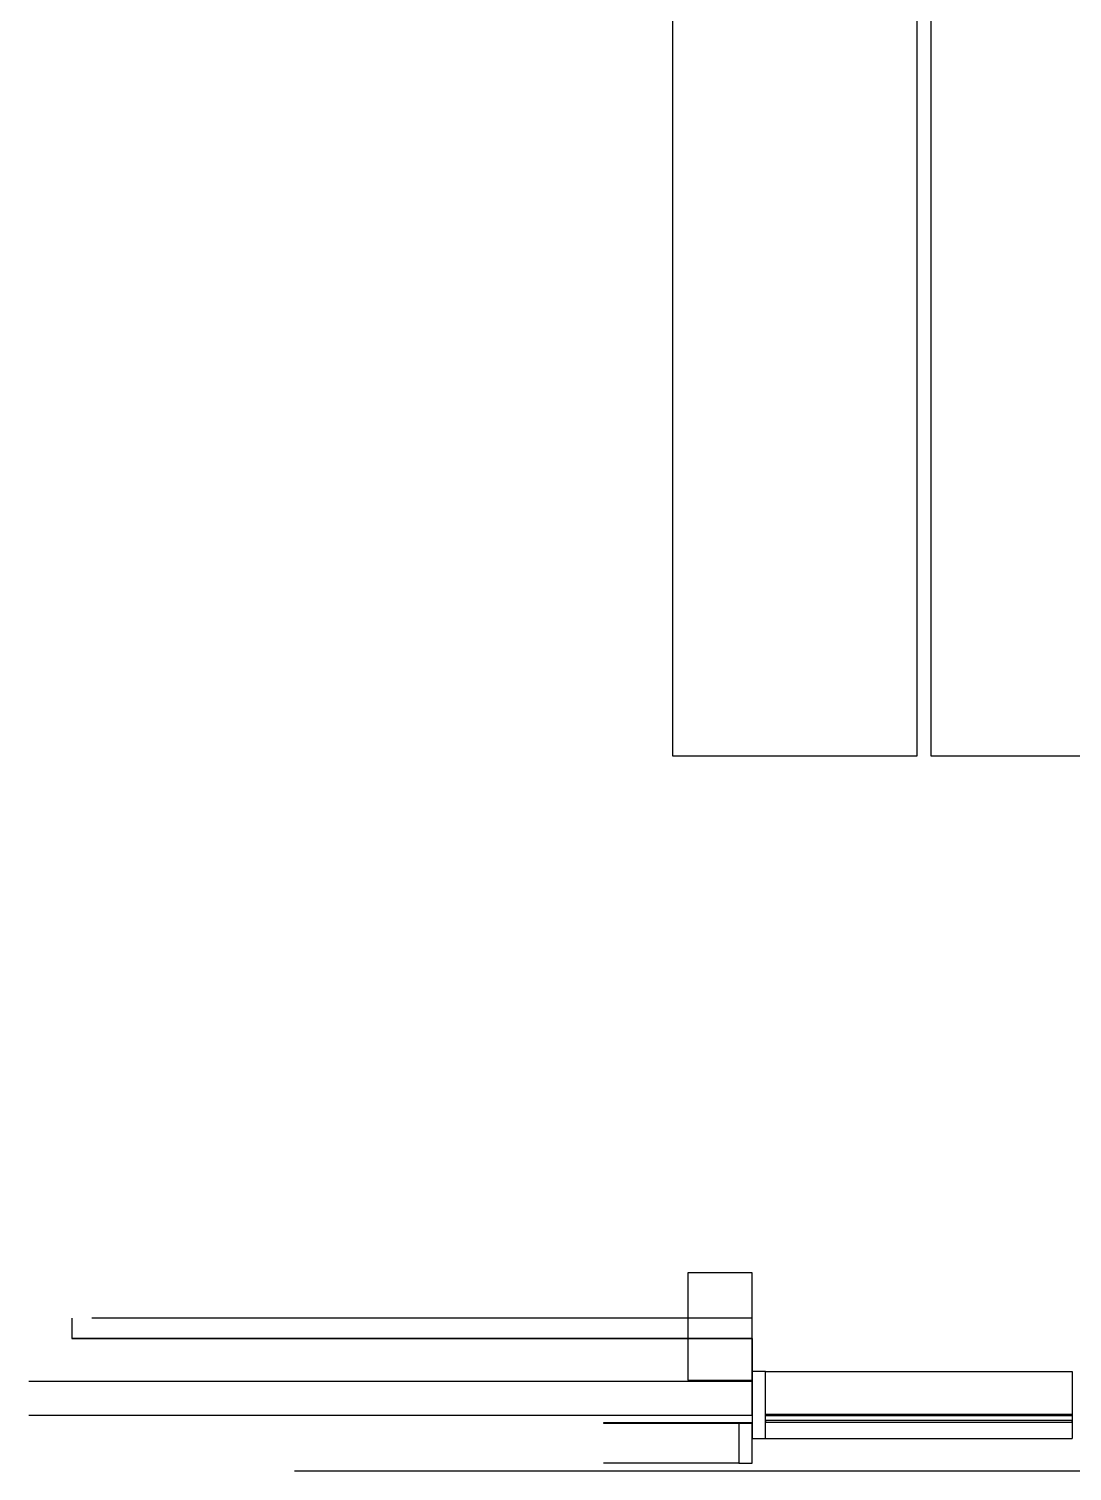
# Model space of a CAD drawing. Header units: metres. Extents: x 2.3 to 42.8, y 0.9 to 31.9.
# Drawn here: x 2.53 to 4.064, y 13.548 to 15.668 of the extents above; entities that cross this region are included whole.
import ezdxf

# ---------------------------------------------------------------- set-up
doc = ezdxf.new("R2010")
doc.units = ezdxf.units.M
doc.layers.add('ARREDI', color=9, linetype='Continuous')
doc.layers.add('PARETI_STRUTTURE', color=7, linetype='Continuous')

msp = doc.modelspace()

# ---------------------------------------------------------------- linework, layer by layer
at = {"layer": 'ARREDI'}
for points in [[(3.499, 13.8392), (3.499, 13.6817), (3.5935, 13.6817), (3.5935, 13.8392)], [(3.5935, 13.619), (3.3749, 13.619), (3.3749, 13.6186), (3.5935, 13.6186)]]:
    msp.add_lwpolyline(points, close=True, dxfattribs=at)
msp.add_lwpolyline([(3.3749, 13.619), (3.5935, 13.619)], dxfattribs=at)
at = {"layer": 'PARETI_STRUTTURE'}
for points in [[(3.4763, 17.7034), (3.4763, 14.5995), (3.8363, 14.5995), (3.8363, 15.8866)], [(3.8563, 15.8854), (3.8563, 14.5995), (4.8642, 14.5995), (4.8642, 14.6595), (4.8842, 14.6595), (4.8842, 14.5995), (5.4844, 14.5995)], [(2.5934, 13.7726), (2.5934, 13.743), (3.5935, 13.743), (3.5935, 13.7726)], [(3.5935, 13.7726), (2.6229, 13.7726)], [(2.5304, 13.68), (2.5934, 13.68), (3.5935, 13.68), (3.5935, 13.743), (2.5934, 13.743)], [(3.5935, 13.743), (3.5935, 13.6944)], [(2.5304, 13.6304), (3.5935, 13.6304), (3.5935, 13.68)], [(3.6132, 13.596), (3.6132, 13.6944), (4.064, 13.6944)], [(4.064, 13.6944), (4.064, 13.596)], [(3.5738, 13.6186), (3.5738, 13.5596), (3.3749, 13.5596)], [(3.6132, 13.596), (4.064, 13.596)], [(11.2832, 13.5592), (11.2832, 13.5479), (2.9211, 13.5479)]]:
    msp.add_lwpolyline(points, dxfattribs=at)
for points in [[(3.499, 13.6817), (3.5935, 13.6817), (3.5935, 13.8392), (3.499, 13.8392)], [(3.499, 13.8392), (3.499, 13.6817), (3.5935, 13.6817), (3.5935, 13.8392)], [(3.6132, 13.6944), (3.5935, 13.6944), (3.5935, 13.596), (3.6132, 13.596)], [(3.5935, 13.6186), (3.5738, 13.6186), (3.5738, 13.5596), (3.5935, 13.5596)], [(3.6132, 13.631), (3.6132, 13.6295), (4.064, 13.6295), (4.064, 13.631)], [(3.6132, 13.6224), (3.6132, 13.62), (4.064, 13.62), (4.064, 13.6224)]]:
    msp.add_lwpolyline(points, close=True, dxfattribs=at)

doc.saveas('drawing.dxf')
